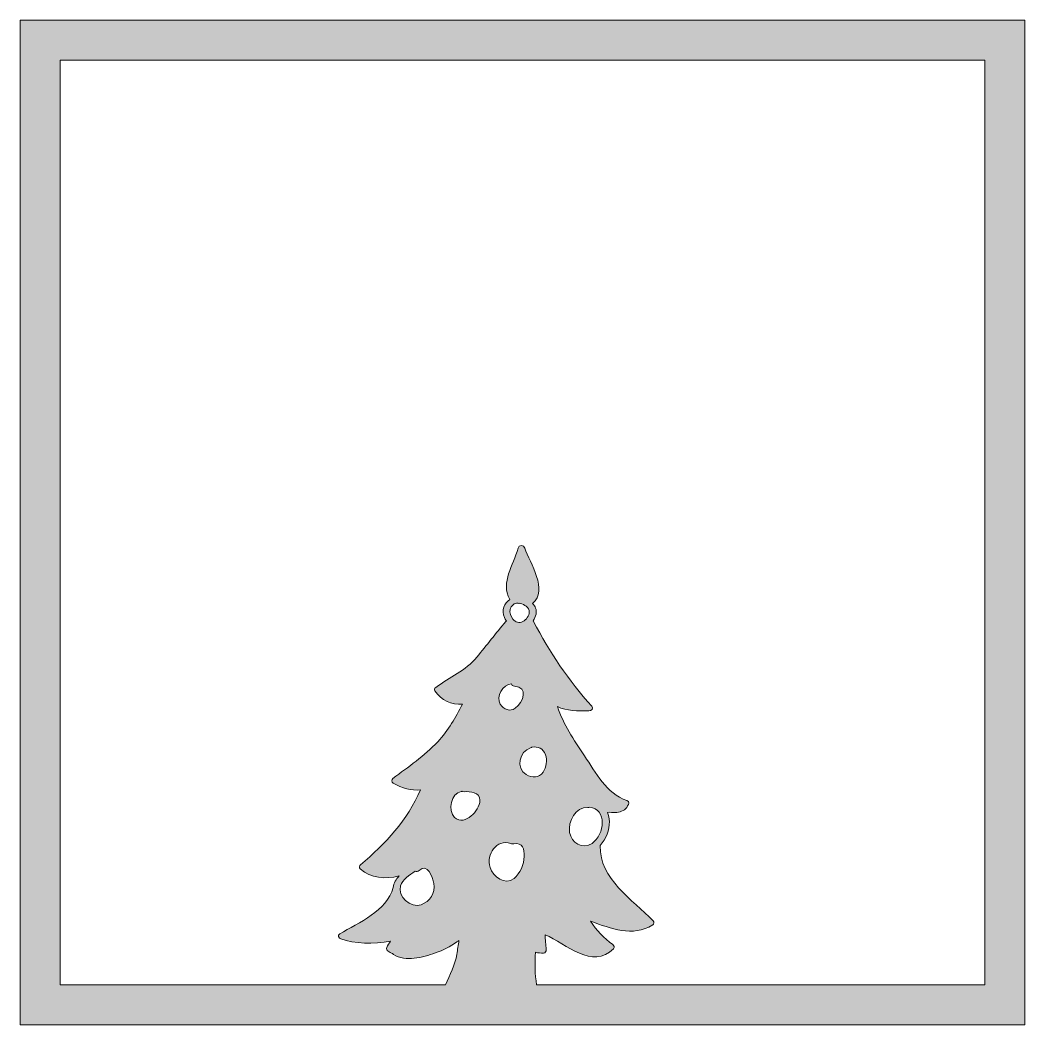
# Model space of a CAD drawing. Header units: inches. Extents: x -622 to 5817, y -2318 to 2869.
# Drawn here: x 3602 to 4582, y -1090 to -110 of the extents above; entities that cross this region are included whole.
import ezdxf

# ---------------------------------------------------------------- set-up
doc = ezdxf.new("R2010")
doc.units = ezdxf.units.IN
doc.header["$MEASUREMENT"] = 0
doc.layers.add('Layer 1', color=7, linetype='Continuous')

msp = doc.modelspace()

# ---------------------------------------------------------------- hatches: boundary and pattern name
at = {"layer": 'Layer 1', "true_color": 0x3e9984}
h = msp.add_hatch(color=125, dxfattribs=at)
h.dxf.hatch_style = 2
h.paths.add_polyline_path([(3602.19, -110.19), (3602.19, -1089.81), (4581.81, -1089.81), (4581.81, -110.19)])
edge = h.paths.add_edge_path()
edge.add_spline(control_points=[(4025.86, -887.51), (4018.95, -880.73), (4022.22, -863.88), (4032.36, -862.23), (4032.64, -862.17), (4032.79, -862.07), (4033.04, -861.98), (4033.62, -862.3), (4034.28, -862.53), (4035.08, -862.47), (4041.2, -862.11), (4050.4, -862.62), (4050.42, -870.69), (4050.45, -876.58), (4046.28, -882.37), (4041.98, -886.03), (4037.32, -890.04), (4030.78, -892.3), (4025.86, -887.51)], knot_values=[0, 0, 0, 0, 1, 1, 1, 2, 2, 2, 3, 3, 3, 4, 4, 4, 5, 5, 5, 6, 6, 6, 6], degree=3, periodic=1)
edge = h.paths.add_edge_path()
edge.add_spline(control_points=[(4092.44, -696.45), (4088.66, -698.39), (4085.35, -697.35), (4082.67, -694.13), (4080.59, -691.66), (4079.07, -687.94), (4079.91, -684.7), (4080.75, -681.59), (4084.05, -677.87), (4087.63, -678.69), (4088.21, -678.82), (4088.84, -678.85), (4089.43, -678.78), (4089.53, -678.82), (4089.59, -678.87), (4089.67, -678.9), (4093.83, -680.08), (4098.72, -682.4), (4098.57, -687.42), (4098.46, -691.14), (4095.68, -694.8), (4092.44, -696.45)], knot_values=[0, 0, 0, 0, 1, 1, 1, 2, 2, 2, 3, 3, 3, 4, 4, 4, 5, 5, 5, 6, 6, 6, 7, 7, 7, 7], degree=3, periodic=1)
edge = h.paths.add_edge_path()
edge.add_spline(control_points=[(4099.85, -819.73), (4100.47, -819.57), (4100.9, -819.28), (4101.22, -818.96), (4107.07, -818.31), (4112.31, -820.08), (4114.45, -826.36), (4116.3, -831.86), (4115.18, -838.53), (4111.99, -843.27), (4107.94, -849.31), (4101.54, -849.13), (4095.68, -845.79), (4085.09, -839.77), (4088.82, -822.83), (4099.85, -819.73)], knot_values=[0, 0, 0, 0, 1, 1, 1, 2, 2, 2, 3, 3, 3, 4, 4, 4, 5, 5, 5, 5], degree=3, periodic=1)
edge = h.paths.add_edge_path()
edge.add_spline(control_points=[(4081.2, -757.22), (4081.37, -758.38), (4082.28, -759.43), (4084.07, -759.52), (4098.02, -760.13), (4092.97, -775.39), (4085, -781.04), (4079.7, -784.76), (4073.61, -782.4), (4070.37, -777.15), (4065.64, -769.49), (4073.05, -758.26), (4081.2, -757.22)], knot_values=[0, 0, 0, 0, 1, 1, 1, 2, 2, 2, 3, 3, 3, 4, 4, 4, 4], degree=3, periodic=1)
edge = h.paths.add_edge_path()
edge.add_spline(control_points=[(4080.54, -912.96), (4081.04, -913.12), (4081.51, -913.19), (4081.95, -913.17), (4082.45, -913.32), (4083.03, -913.42), (4083.7, -913.26), (4092.02, -911.41), (4093.99, -918.75), (4093.64, -925.69), (4093.29, -933.43), (4089.91, -942.09), (4083.73, -946.99), (4074.94, -954.01), (4063.28, -945.2), (4060.46, -936.27), (4056.47, -923.67), (4066.67, -908.15), (4080.54, -912.96)], knot_values=[0, 0, 0, 0, 1, 1, 1, 2, 2, 2, 3, 3, 3, 4, 4, 4, 5, 5, 5, 6, 6, 6, 6], degree=3, periodic=1)
edge = h.paths.add_edge_path()
edge.add_spline(control_points=[(4542.8, -1050.8), (4542.8, -1050.8), (4105.75, -1050.8), (4105.75, -1050.8), (4104.11, -1040.34), (4103.92, -1029.44), (4104.75, -1018.98), (4107.31, -1019.64), (4109.87, -1019.96), (4112.45, -1019.8), (4114.23, -1019.7), (4115.32, -1018.14), (4115.14, -1016.5), (4114.68, -1011.54), (4114.17, -1006.68), (4114.04, -1001.85), (4134.62, -1011.08), (4160.24, -1036.12), (4180.86, -1015.53), (4182.18, -1014.23), (4181.24, -1012.39), (4180.02, -1011.48), (4171.5, -1005.14), (4163.72, -997.59), (4158.41, -988.75), (4178.56, -995.85), (4198.89, -1004.45), (4218.99, -992.37), (4220.45, -991.5), (4220.52, -989.46), (4219.4, -988.32), (4199.46, -967.8), (4166.75, -947.37), (4167.77, -915.26), (4167.78, -915.06), (4167.71, -914.93), (4167.68, -914.75), (4173.7, -908.85), (4176.87, -899.57), (4176.74, -891.6), (4176.7, -888.19), (4175.96, -885.18), (4174.73, -882.63), (4177.2, -882.28), (4180.33, -882.83), (4182.48, -882.72), (4186.59, -882.51), (4190.96, -881.39), (4193.61, -878.01), (4194.12, -877.35), (4194.31, -876.68), (4194.22, -876.08), (4196.1, -874.89), (4196.59, -872.02), (4193.64, -871), (4173.93, -864.22), (4163.33, -843.87), (4152.43, -827.49), (4141.82, -811.54), (4132.22, -797.23), (4126.01, -779.45), (4135.23, -784), (4145.67, -783.51), (4156.58, -783.77), (4159.14, -783.84), (4161.55, -781.46), (4159.46, -779.11), (4137.18, -753.94), (4118.18, -726.41), (4102.81, -696.52), (4102.68, -696.27), (4102.54, -696.09), (4102.36, -695.9), (4103.75, -693.94), (4104.74, -691.7), (4105.19, -689.36), (4106.01, -685.15), (4104.46, -681.69), (4101.81, -679.03), (4117.49, -665.67), (4099.02, -639.92), (4094.35, -624.92), (4093.32, -621.65), (4088.47, -621.73), (4087.62, -625.05), (4083.26, -642.09), (4070.34, -657.83), (4079.49, -675.08), (4074.12, -678.55), (4071.43, -685.74), (4074.31, -692.54), (4074.84, -693.79), (4075.52, -694.93), (4076.26, -696.03), (4076.03, -696.19), (4075.81, -696.38), (4075.6, -696.61), (4066.06, -707.94), (4056.97, -719.67), (4047.57, -731.13), (4036.22, -744.98), (4021.26, -750.52), (4007.36, -760.8), (4006.33, -761.53), (4005.66, -763.07), (4006.47, -764.24), (4012.93, -773.47), (4022.87, -778), (4033.4, -777.09), (4026.75, -790.2), (4020.08, -802.45), (4009.32, -813.83), (3996.45, -827.43), (3980.69, -838.37), (3965.7, -849.47), (3964.05, -850.7), (3964.19, -853), (3965.94, -854.05), (3974.6, -859.35), (3983.65, -861.21), (3992.63, -860.75), (3979.6, -890.11), (3958.64, -913.2), (3934.11, -933.62), (3932.9, -934.65), (3932.36, -936.5), (3933.72, -937.7), (3944.25, -946.98), (3958.17, -947.97), (3971.78, -944.63), (3968.68, -947.86), (3966.45, -951.52), (3965.97, -955.83), (3959.58, -978.69), (3932.61, -989.98), (3913.78, -1001.04), (3911.57, -1002.35), (3912.77, -1005.33), (3914.81, -1006), (3928.19, -1010.35), (3946.83, -1011.67), (3963.38, -1008.17), (3962.02, -1010.19), (3960.78, -1012.31), (3959.71, -1014.36), (3959.06, -1015.59), (3959.87, -1017.08), (3960.92, -1017.76), (3962.31, -1018.63), (3963.8, -1019.69), (3965.37, -1020.31), (3965.57, -1020.54), (3965.78, -1020.8), (3966.13, -1021.02), (3978.29, -1028.9), (3994.48, -1023.98), (4007.05, -1019.57), (4014.45, -1016.98), (4021.59, -1013.36), (4028.12, -1008.98), (4028.81, -1008.52), (4029.44, -1007.92), (4030.07, -1007.37), (4029.26, -1011.9), (4028.77, -1016.53), (4028, -1021.02), (4026.2, -1031.39), (4020.92, -1041.06), (4016.91, -1050.8), (4016.91, -1050.8), (3641.2, -1050.8), (3641.2, -1050.8), (3641.2, -1050.8), (3641.2, -149.2), (3641.2, -149.2), (3641.2, -149.2), (4542.8, -149.2), (4542.8, -149.2), (4542.8, -149.2), (4542.8, -1050.8), (4542.8, -1050.8)], knot_values=[0, 0, 0, 0, 1, 1, 1, 2, 2, 2, 3, 3, 3, 4, 4, 4, 5, 5, 5, 6, 6, 6, 7, 7, 7, 8, 8, 8, 9, 9, 9, 10, 10, 10, 11, 11, 11, 12, 12, 12, 13, 13, 13, 14, 14, 14, 15, 15, 15, 16, 16, 16, 17, 17, 17, 18, 18, 18, 19, 19, 19, 20, 20, 20, 21, 21, 21, 22, 22, 22, 23, 23, 23, 24, 24, 24, 25, 25, 25, 26, 26, 26, 27, 27, 27, 28, 28, 28, 29, 29, 29, 30, 30, 30, 31, 31, 31, 32, 32, 32, 33, 33, 33, 34, 34, 34, 35, 35, 35, 36, 36, 36, 37, 37, 37, 38, 38, 38, 39, 39, 39, 40, 40, 40, 41, 41, 41, 42, 42, 42, 43, 43, 43, 44, 44, 44, 45, 45, 45, 46, 46, 46, 47, 47, 47, 48, 48, 48, 49, 49, 49, 50, 50, 50, 51, 51, 51, 52, 52, 52, 53, 53, 53, 54, 54, 54, 55, 55, 55, 56, 56, 56, 57, 57, 57, 58, 58, 58, 59, 59, 59, 60, 60, 60, 60], degree=3, periodic=1)
edge = h.paths.add_edge_path()
edge.add_spline(control_points=[(4155.64, -877.8), (4156.28, -877.85), (4156.8, -877.75), (4157.26, -877.57), (4174.86, -879.17), (4172.22, -904.1), (4159.79, -912.86), (4150.71, -919.31), (4139.55, -912.12), (4137.95, -902.24), (4136.22, -891.77), (4143.68, -876.81), (4155.64, -877.8)], knot_values=[0, 0, 0, 0, 1, 1, 1, 2, 2, 2, 3, 3, 3, 4, 4, 4, 4], degree=3, periodic=1)
edge = h.paths.add_edge_path()
edge.add_spline(control_points=[(3993.19, -972.62), (3982.98, -976.07), (3969.79, -964.77), (3973.08, -954.17), (3975, -947.99), (3981.64, -943.74), (3987.36, -939.99), (3988.66, -940.35), (3990.14, -940.23), (3991.15, -939.31), (3999.5, -931.57), (4004.32, -945.43), (4005.55, -951.95), (4007.26, -961.08), (4001.84, -969.65), (3993.19, -972.62)], knot_values=[0, 0, 0, 0, 1, 1, 1, 2, 2, 2, 3, 3, 3, 4, 4, 4, 5, 5, 5, 5], degree=3, periodic=1)

# ---------------------------------------------------------------- linework, layer by layer
at = {"layer": 'Layer 1', "lineweight": 0}
msp.add_lwpolyline([(3602.19, -110.19), (3602.19, -1089.81), (4581.81, -1089.81), (4581.81, -110.19), (3602.19, -110.19)], dxfattribs=at)
for points, knots in [([(4542.8, -1050.8), (4542.8, -1050.8), (4105.75, -1050.8), (4105.75, -1050.8), (4104.11, -1040.34), (4103.92, -1029.44), (4104.75, -1018.98), (4107.31, -1019.64), (4109.87, -1019.96), (4112.45, -1019.8), (4114.23, -1019.7), (4115.32, -1018.14), (4115.14, -1016.5), (4114.68, -1011.54), (4114.17, -1006.68), (4114.04, -1001.85), (4134.62, -1011.08), (4160.24, -1036.12), (4180.86, -1015.53), (4182.18, -1014.23), (4181.24, -1012.39), (4180.02, -1011.48), (4171.5, -1005.14), (4163.72, -997.59), (4158.41, -988.75), (4178.56, -995.85), (4198.89, -1004.45), (4218.99, -992.37), (4220.45, -991.5), (4220.52, -989.46), (4219.4, -988.32), (4199.46, -967.8), (4166.75, -947.37), (4167.77, -915.26), (4167.78, -915.06), (4167.71, -914.93), (4167.68, -914.75), (4173.7, -908.85), (4176.87, -899.57), (4176.74, -891.6), (4176.7, -888.19), (4175.96, -885.18), (4174.73, -882.63), (4177.2, -882.28), (4180.33, -882.83), (4182.48, -882.72), (4186.59, -882.51), (4190.96, -881.39), (4193.61, -878.01), (4194.12, -877.35), (4194.31, -876.68), (4194.22, -876.08), (4196.1, -874.89), (4196.59, -872.02), (4193.64, -871), (4173.93, -864.22), (4163.33, -843.87), (4152.43, -827.49), (4141.82, -811.54), (4132.22, -797.23), (4126.01, -779.45), (4135.23, -784), (4145.67, -783.51), (4156.58, -783.77), (4159.14, -783.84), (4161.55, -781.46), (4159.46, -779.11), (4137.18, -753.94), (4118.18, -726.41), (4102.81, -696.52), (4102.68, -696.27), (4102.54, -696.09), (4102.36, -695.9), (4103.75, -693.94), (4104.74, -691.7), (4105.19, -689.36), (4106.01, -685.15), (4104.46, -681.69), (4101.81, -679.03), (4117.49, -665.67), (4099.02, -639.92), (4094.35, -624.92), (4093.32, -621.65), (4088.47, -621.73), (4087.62, -625.05), (4083.26, -642.09), (4070.34, -657.83), (4079.49, -675.08), (4074.12, -678.55), (4071.43, -685.74), (4074.31, -692.54), (4074.84, -693.79), (4075.52, -694.93), (4076.26, -696.03), (4076.03, -696.19), (4075.81, -696.38), (4075.6, -696.61), (4066.06, -707.94), (4056.97, -719.67), (4047.57, -731.13), (4036.22, -744.98), (4021.26, -750.52), (4007.36, -760.8), (4006.33, -761.53), (4005.66, -763.07), (4006.47, -764.24), (4012.93, -773.47), (4022.87, -778), (4033.4, -777.09), (4026.75, -790.2), (4020.08, -802.45), (4009.32, -813.83), (3996.45, -827.43), (3980.69, -838.37), (3965.7, -849.47), (3964.05, -850.7), (3964.19, -853), (3965.94, -854.05), (3974.6, -859.35), (3983.65, -861.21), (3992.63, -860.75), (3979.6, -890.11), (3958.64, -913.2), (3934.11, -933.62), (3932.9, -934.65), (3932.36, -936.5), (3933.72, -937.7), (3944.25, -946.98), (3958.17, -947.97), (3971.78, -944.63), (3968.68, -947.86), (3966.45, -951.52), (3965.97, -955.83), (3959.58, -978.69), (3932.61, -989.98), (3913.78, -1001.04), (3911.57, -1002.35), (3912.77, -1005.33), (3914.81, -1006), (3928.19, -1010.35), (3946.83, -1011.67), (3963.38, -1008.17), (3962.02, -1010.19), (3960.78, -1012.31), (3959.71, -1014.36), (3959.06, -1015.59), (3959.87, -1017.08), (3960.92, -1017.76), (3962.31, -1018.63), (3963.8, -1019.69), (3965.37, -1020.31), (3965.57, -1020.54), (3965.78, -1020.8), (3966.13, -1021.02), (3978.29, -1028.9), (3994.48, -1023.98), (4007.05, -1019.57), (4014.45, -1016.98), (4021.59, -1013.36), (4028.12, -1008.98), (4028.81, -1008.52), (4029.44, -1007.92), (4030.07, -1007.37), (4029.26, -1011.9), (4028.77, -1016.53), (4028, -1021.02), (4026.2, -1031.39), (4020.92, -1041.06), (4016.91, -1050.8), (4016.91, -1050.8), (3641.2, -1050.8), (3641.2, -1050.8), (3641.2, -1050.8), (3641.2, -149.2), (3641.2, -149.2), (3641.2, -149.2), (4542.8, -149.2), (4542.8, -149.2), (4542.8, -149.2), (4542.8, -1050.8), (4542.8, -1050.8)], [0, 0, 0, 0, 1, 1, 1, 2, 2, 2, 3, 3, 3, 4, 4, 4, 5, 5, 5, 6, 6, 6, 7, 7, 7, 8, 8, 8, 9, 9, 9, 10, 10, 10, 11, 11, 11, 12, 12, 12, 13, 13, 13, 14, 14, 14, 15, 15, 15, 16, 16, 16, 17, 17, 17, 18, 18, 18, 19, 19, 19, 20, 20, 20, 21, 21, 21, 22, 22, 22, 23, 23, 23, 24, 24, 24, 25, 25, 25, 26, 26, 26, 27, 27, 27, 28, 28, 28, 29, 29, 29, 30, 30, 30, 31, 31, 31, 32, 32, 32, 33, 33, 33, 34, 34, 34, 35, 35, 35, 36, 36, 36, 37, 37, 37, 38, 38, 38, 39, 39, 39, 40, 40, 40, 41, 41, 41, 42, 42, 42, 43, 43, 43, 44, 44, 44, 45, 45, 45, 46, 46, 46, 47, 47, 47, 48, 48, 48, 49, 49, 49, 50, 50, 50, 51, 51, 51, 52, 52, 52, 53, 53, 53, 54, 54, 54, 55, 55, 55, 56, 56, 56, 57, 57, 57, 58, 58, 58, 59, 59, 59, 60, 60, 60, 60]), ([(4092.44, -696.45), (4088.66, -698.39), (4085.35, -697.35), (4082.67, -694.13), (4080.59, -691.66), (4079.07, -687.94), (4079.91, -684.7), (4080.75, -681.59), (4084.05, -677.87), (4087.63, -678.69), (4088.21, -678.82), (4088.84, -678.85), (4089.43, -678.78), (4089.53, -678.82), (4089.59, -678.87), (4089.67, -678.9), (4093.83, -680.08), (4098.72, -682.4), (4098.57, -687.42), (4098.46, -691.14), (4095.68, -694.8), (4092.44, -696.45)], [0, 0, 0, 0, 1, 1, 1, 2, 2, 2, 3, 3, 3, 4, 4, 4, 5, 5, 5, 6, 6, 6, 7, 7, 7, 7]), ([(4081.2, -757.22), (4081.37, -758.38), (4082.28, -759.43), (4084.07, -759.52), (4098.02, -760.13), (4092.97, -775.39), (4085, -781.04), (4079.7, -784.76), (4073.61, -782.4), (4070.37, -777.15), (4065.64, -769.49), (4073.05, -758.26), (4081.2, -757.22)], [0, 0, 0, 0, 1, 1, 1, 2, 2, 2, 3, 3, 3, 4, 4, 4, 4]), ([(4099.85, -819.73), (4100.47, -819.57), (4100.9, -819.28), (4101.22, -818.96), (4107.07, -818.31), (4112.31, -820.08), (4114.45, -826.36), (4116.3, -831.86), (4115.18, -838.53), (4111.99, -843.27), (4107.94, -849.31), (4101.54, -849.13), (4095.68, -845.79), (4085.09, -839.77), (4088.82, -822.83), (4099.85, -819.73)], [0, 0, 0, 0, 1, 1, 1, 2, 2, 2, 3, 3, 3, 4, 4, 4, 5, 5, 5, 5]), ([(4025.86, -887.51), (4018.95, -880.73), (4022.22, -863.88), (4032.36, -862.23), (4032.64, -862.17), (4032.79, -862.07), (4033.04, -861.98), (4033.62, -862.3), (4034.28, -862.53), (4035.08, -862.47), (4041.2, -862.11), (4050.4, -862.62), (4050.42, -870.69), (4050.45, -876.58), (4046.28, -882.37), (4041.98, -886.03), (4037.32, -890.04), (4030.78, -892.3), (4025.86, -887.51)], [0, 0, 0, 0, 1, 1, 1, 2, 2, 2, 3, 3, 3, 4, 4, 4, 5, 5, 5, 6, 6, 6, 6]), ([(4155.64, -877.8), (4156.28, -877.85), (4156.8, -877.75), (4157.26, -877.57), (4174.86, -879.17), (4172.22, -904.1), (4159.79, -912.86), (4150.71, -919.31), (4139.55, -912.12), (4137.95, -902.24), (4136.22, -891.77), (4143.68, -876.81), (4155.64, -877.8)], [0, 0, 0, 0, 1, 1, 1, 2, 2, 2, 3, 3, 3, 4, 4, 4, 4]), ([(4080.54, -912.96), (4081.04, -913.12), (4081.51, -913.19), (4081.95, -913.17), (4082.45, -913.32), (4083.03, -913.42), (4083.7, -913.26), (4092.02, -911.41), (4093.99, -918.75), (4093.64, -925.69), (4093.29, -933.43), (4089.91, -942.09), (4083.73, -946.99), (4074.94, -954.01), (4063.28, -945.2), (4060.46, -936.27), (4056.47, -923.67), (4066.67, -908.15), (4080.54, -912.96)], [0, 0, 0, 0, 1, 1, 1, 2, 2, 2, 3, 3, 3, 4, 4, 4, 5, 5, 5, 6, 6, 6, 6]), ([(3993.19, -972.62), (3982.98, -976.07), (3969.79, -964.77), (3973.08, -954.17), (3975, -947.99), (3981.64, -943.74), (3987.36, -939.99), (3988.66, -940.35), (3990.14, -940.23), (3991.15, -939.31), (3999.5, -931.57), (4004.32, -945.43), (4005.55, -951.95), (4007.26, -961.08), (4001.84, -969.65), (3993.19, -972.62)], [0, 0, 0, 0, 1, 1, 1, 2, 2, 2, 3, 3, 3, 4, 4, 4, 5, 5, 5, 5])]:
    msp.add_open_spline(points, degree=3, knots=knots, dxfattribs=at)

doc.saveas('drawing.dxf')
